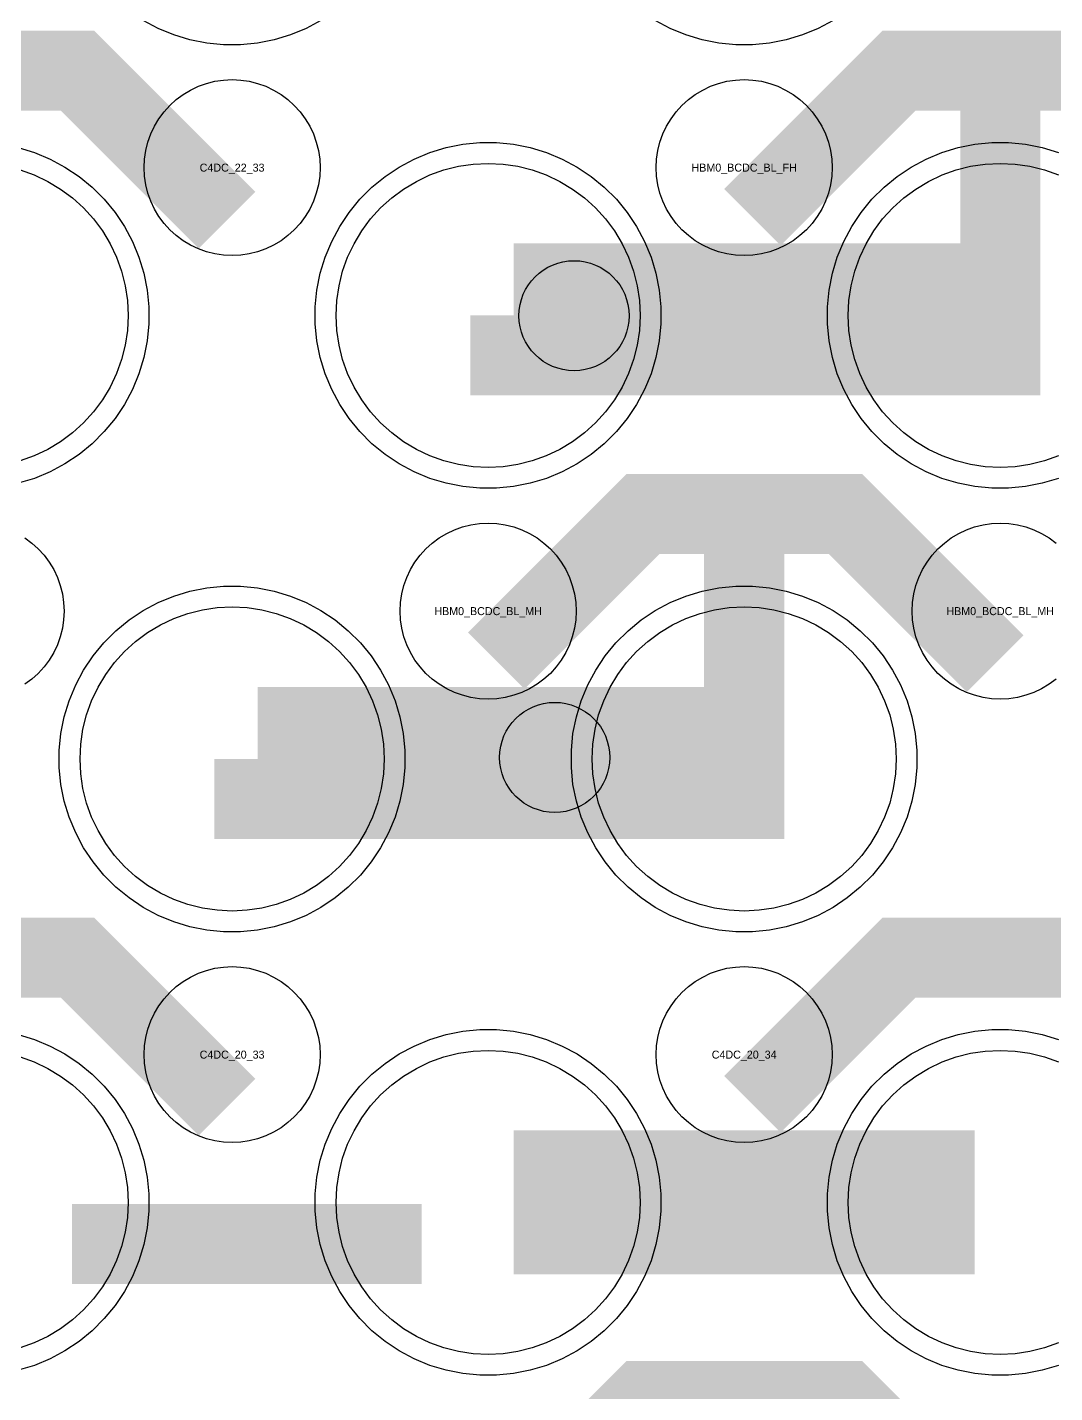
# Model space of a CAD drawing. Extents: x -11880 to 11880, y -14992 to 14992.
# Drawn here: x -1264 to -943, y -12127.7 to -11701.1 of the extents above; entities that cross this region are included whole.
import ezdxf
from ezdxf.enums import TextEntityAlignment as Align

# ---------------------------------------------------------------- set-up
doc = ezdxf.new("R2010")
doc.units = 0
doc.header["$MEASUREMENT"] = 0
for name, color, linetype in [('GDS_775_DT_237', 138, 'CONTINUOUS'), ('RDL1_FS', 34, 'CONTINUOUS'), ('RDL_BS', 160, 'CONTINUOUS')]:
    doc.layers.add(name, color=color, linetype=linetype)

msp = doc.modelspace()

# ---------------------------------------------------------------- linework, layer by layer
at = {"layer": 'RDL1_FS'}
for points in [[(-1120, -11838.664), (-1124.657, -11838.435), (-1129.268, -11837.751), (-1133.791, -11836.619), (-1138.181, -11835.047), (-1142.395, -11833.055), (-1146.395, -11830.657), (-1150.14, -11827.879), (-1153.594, -11824.749), (-1156.724, -11821.295), (-1159.502, -11817.55), (-1161.9, -11813.55), (-1163.892, -11809.336), (-1165.464, -11804.946), (-1166.596, -11800.423), (-1167.28, -11795.812), (-1167.509, -11791.155), (-1167.28, -11786.498), (-1166.596, -11781.887), (-1165.464, -11777.364), (-1163.892, -11772.974), (-1161.9, -11768.76), (-1159.502, -11764.76), (-1156.724, -11761.015), (-1153.594, -11757.561), (-1150.14, -11754.431), (-1146.395, -11751.653), (-1142.395, -11749.255), (-1138.181, -11747.263), (-1133.791, -11745.691), (-1129.268, -11744.559), (-1124.657, -11743.875), (-1120, -11743.646), (-1115.343, -11743.875), (-1110.732, -11744.559), (-1106.209, -11745.691), (-1101.819, -11747.263), (-1097.605, -11749.255), (-1093.605, -11751.653), (-1089.86, -11754.431), (-1086.406, -11757.561), (-1083.276, -11761.015), (-1080.498, -11764.76), (-1078.1, -11768.76), (-1076.108, -11772.974), (-1074.536, -11777.364), (-1073.404, -11781.887), (-1072.72, -11786.498), (-1072.491, -11791.155), (-1072.72, -11795.812), (-1073.404, -11800.423), (-1074.536, -11804.946), (-1076.108, -11809.336), (-1078.1, -11813.55), (-1080.498, -11817.55), (-1083.276, -11821.295), (-1086.406, -11824.749), (-1089.86, -11827.879), (-1093.605, -11830.657), (-1097.605, -11833.055), (-1101.819, -11835.047), (-1106.209, -11836.619), (-1110.732, -11837.751), (-1115.343, -11838.435)], [(-1200, -11977.229), (-1204.657, -11977), (-1209.268, -11976.316), (-1213.791, -11975.184), (-1218.181, -11973.612), (-1222.395, -11971.62), (-1226.395, -11969.222), (-1230.14, -11966.444), (-1233.594, -11963.314), (-1236.724, -11959.86), (-1239.502, -11956.115), (-1241.9, -11952.115), (-1243.892, -11947.901), (-1245.464, -11943.511), (-1246.596, -11938.988), (-1247.28, -11934.377), (-1247.509, -11929.72), (-1247.28, -11925.063), (-1246.596, -11920.452), (-1245.464, -11915.929), (-1243.892, -11911.539), (-1241.9, -11907.325), (-1239.502, -11903.325), (-1236.724, -11899.58), (-1233.594, -11896.126), (-1230.14, -11892.996), (-1226.395, -11890.218), (-1222.395, -11887.82), (-1218.181, -11885.828), (-1213.791, -11884.256), (-1209.268, -11883.124), (-1204.657, -11882.44), (-1200, -11882.211), (-1195.343, -11882.44), (-1190.732, -11883.124), (-1186.209, -11884.256), (-1181.819, -11885.828), (-1177.605, -11887.82), (-1173.605, -11890.218), (-1169.86, -11892.996), (-1166.406, -11896.126), (-1163.276, -11899.58), (-1160.498, -11903.325), (-1158.1, -11907.325), (-1156.108, -11911.539), (-1154.536, -11915.929), (-1153.404, -11920.452), (-1152.72, -11925.063), (-1152.491, -11929.72), (-1152.72, -11934.377), (-1153.404, -11938.988), (-1154.536, -11943.511), (-1156.108, -11947.901), (-1158.1, -11952.115), (-1160.498, -11956.115), (-1163.276, -11959.86), (-1166.406, -11963.314), (-1169.86, -11966.444), (-1173.605, -11969.222), (-1177.605, -11971.62), (-1181.819, -11973.612), (-1186.209, -11975.184), (-1190.732, -11976.316), (-1195.343, -11977)], [(-1040, -11977.229), (-1044.657, -11977), (-1049.268, -11976.316), (-1053.791, -11975.184), (-1058.181, -11973.612), (-1062.395, -11971.62), (-1066.395, -11969.222), (-1070.14, -11966.444), (-1073.594, -11963.314), (-1076.724, -11959.86), (-1079.502, -11956.115), (-1081.9, -11952.115), (-1083.892, -11947.901), (-1085.464, -11943.511), (-1086.596, -11938.988), (-1087.28, -11934.377), (-1087.509, -11929.72), (-1087.28, -11925.063), (-1086.596, -11920.452), (-1085.464, -11915.929), (-1083.892, -11911.539), (-1081.9, -11907.325), (-1079.502, -11903.325), (-1076.724, -11899.58), (-1073.594, -11896.126), (-1070.14, -11892.996), (-1066.395, -11890.218), (-1062.395, -11887.82), (-1058.181, -11885.828), (-1053.791, -11884.256), (-1049.268, -11883.124), (-1044.657, -11882.44), (-1040, -11882.211), (-1035.343, -11882.44), (-1030.732, -11883.124), (-1026.209, -11884.256), (-1021.819, -11885.828), (-1017.605, -11887.82), (-1013.605, -11890.218), (-1009.86, -11892.996), (-1006.406, -11896.126), (-1003.276, -11899.58), (-1000.498, -11903.325), (-998.1, -11907.325), (-996.108, -11911.539), (-994.536, -11915.929), (-993.404, -11920.452), (-992.72, -11925.063), (-992.491, -11929.72), (-992.72, -11934.377), (-993.404, -11938.988), (-994.536, -11943.511), (-996.108, -11947.901), (-998.1, -11952.115), (-1000.498, -11956.115), (-1003.276, -11959.86), (-1006.406, -11963.314), (-1009.86, -11966.444), (-1013.605, -11969.222), (-1017.605, -11971.62), (-1021.819, -11973.612), (-1026.209, -11975.184), (-1030.732, -11976.316), (-1035.343, -11977)], [(-1120, -12115.794), (-1124.657, -12115.565), (-1129.268, -12114.881), (-1133.791, -12113.749), (-1138.181, -12112.177), (-1142.395, -12110.185), (-1146.395, -12107.787), (-1150.14, -12105.009), (-1153.594, -12101.879), (-1156.724, -12098.425), (-1159.502, -12094.68), (-1161.9, -12090.68), (-1163.892, -12086.466), (-1165.464, -12082.076), (-1166.596, -12077.553), (-1167.28, -12072.942), (-1167.509, -12068.285), (-1167.28, -12063.628), (-1166.596, -12059.017), (-1165.464, -12054.494), (-1163.892, -12050.104), (-1161.9, -12045.89), (-1159.502, -12041.89), (-1156.724, -12038.145), (-1153.594, -12034.691), (-1150.14, -12031.561), (-1146.395, -12028.783), (-1142.395, -12026.385), (-1138.181, -12024.393), (-1133.791, -12022.821), (-1129.268, -12021.689), (-1124.657, -12021.005), (-1120, -12020.776), (-1115.343, -12021.005), (-1110.732, -12021.689), (-1106.209, -12022.821), (-1101.819, -12024.393), (-1097.605, -12026.385), (-1093.605, -12028.783), (-1089.86, -12031.561), (-1086.406, -12034.691), (-1083.276, -12038.145), (-1080.498, -12041.89), (-1078.1, -12045.89), (-1076.108, -12050.104), (-1074.536, -12054.494), (-1073.404, -12059.017), (-1072.72, -12063.628), (-1072.491, -12068.285), (-1072.72, -12072.942), (-1073.404, -12077.553), (-1074.536, -12082.076), (-1076.108, -12086.466), (-1078.1, -12090.68), (-1080.498, -12094.68), (-1083.276, -12098.425), (-1086.406, -12101.879), (-1089.86, -12105.009), (-1093.605, -12107.787), (-1097.605, -12110.185), (-1101.819, -12112.177), (-1106.209, -12113.749), (-1110.732, -12114.881), (-1115.343, -12115.565)]]:
    msp.add_lwpolyline(points, close=True, dxfattribs=at)
for points in [[(-941.819, -11835.047), (-946.209, -11836.619), (-950.732, -11837.751), (-955.343, -11838.435), (-960, -11838.664), (-964.657, -11838.435), (-969.268, -11837.751), (-973.791, -11836.619), (-978.181, -11835.047), (-982.395, -11833.055), (-986.395, -11830.657), (-990.14, -11827.879), (-993.594, -11824.749), (-996.724, -11821.295), (-999.502, -11817.55), (-1001.9, -11813.55), (-1003.892, -11809.336), (-1005.464, -11804.946), (-1006.596, -11800.423), (-1007.28, -11795.812), (-1007.509, -11791.155), (-1007.28, -11786.498), (-1006.596, -11781.887), (-1005.464, -11777.364), (-1003.892, -11772.974), (-1001.9, -11768.76), (-999.502, -11764.76), (-996.724, -11761.015), (-993.594, -11757.561), (-990.14, -11754.431), (-986.395, -11751.653), (-982.395, -11749.255), (-978.181, -11747.263), (-973.791, -11745.691), (-969.268, -11744.559), (-964.657, -11743.875), (-960, -11743.646), (-955.343, -11743.875), (-950.732, -11744.559), (-946.209, -11745.691), (-941.819, -11747.263)], [(-1266.209, -11745.691), (-1261.819, -11747.263), (-1257.605, -11749.255), (-1253.605, -11751.653), (-1249.86, -11754.431), (-1246.406, -11757.561), (-1243.276, -11761.015), (-1240.498, -11764.76), (-1238.1, -11768.76), (-1236.108, -11772.974), (-1234.536, -11777.364), (-1233.404, -11781.887), (-1232.72, -11786.498), (-1232.491, -11791.155), (-1232.72, -11795.812), (-1233.404, -11800.423), (-1234.536, -11804.946), (-1236.108, -11809.336), (-1238.1, -11813.55), (-1240.498, -11817.55), (-1243.276, -11821.295), (-1246.406, -11824.749), (-1249.86, -11827.879), (-1253.605, -11830.657), (-1257.605, -11833.055), (-1261.819, -11835.047), (-1266.209, -11836.619)], [(-941.819, -12112.177), (-946.209, -12113.749), (-950.732, -12114.881), (-955.343, -12115.565), (-960, -12115.794), (-964.657, -12115.565), (-969.268, -12114.881), (-973.791, -12113.749), (-978.181, -12112.177), (-982.395, -12110.185), (-986.395, -12107.787), (-990.14, -12105.009), (-993.594, -12101.879), (-996.724, -12098.425), (-999.502, -12094.68), (-1001.9, -12090.68), (-1003.892, -12086.466), (-1005.464, -12082.076), (-1006.596, -12077.553), (-1007.28, -12072.942), (-1007.509, -12068.285), (-1007.28, -12063.628), (-1006.596, -12059.017), (-1005.464, -12054.494), (-1003.892, -12050.104), (-1001.9, -12045.89), (-999.502, -12041.89), (-996.724, -12038.145), (-993.594, -12034.691), (-990.14, -12031.561), (-986.395, -12028.783), (-982.395, -12026.385), (-978.181, -12024.393), (-973.791, -12022.821), (-969.268, -12021.689), (-964.657, -12021.005), (-960, -12020.776), (-955.343, -12021.005), (-950.732, -12021.689), (-946.209, -12022.821), (-941.819, -12024.393)], [(-1266.209, -12022.821), (-1261.819, -12024.393), (-1257.605, -12026.385), (-1253.605, -12028.783), (-1249.86, -12031.561), (-1246.406, -12034.691), (-1243.276, -12038.145), (-1240.498, -12041.89), (-1238.1, -12045.89), (-1236.108, -12050.104), (-1234.536, -12054.494), (-1233.404, -12059.017), (-1232.72, -12063.628), (-1232.491, -12068.285), (-1232.72, -12072.942), (-1233.404, -12077.553), (-1234.536, -12082.076), (-1236.108, -12086.466), (-1238.1, -12090.68), (-1240.498, -12094.68), (-1243.276, -12098.425), (-1246.406, -12101.879), (-1249.86, -12105.009), (-1253.605, -12107.787), (-1257.605, -12110.185), (-1261.819, -12112.177), (-1266.209, -12113.749)]]:
    msp.add_lwpolyline(points, dxfattribs=at)
for points in [[(-1111.998, -11791.155, 45, 45, 0), (-1039.998, -11791.155, 45, 45, 0)], [(-1039.998, -11791.155, 45, 45, 0), (-967.998, -11791.155, 45, 45, 0)], [(-1191.998, -11929.72, 45, 45, 0), (-1119.998, -11929.72, 45, 45, 0)], [(-1119.998, -11929.72, 45, 45, 0), (-1047.998, -11929.72, 45, 45, 0)], [(-1111.998, -12068.285, 45, 45, 0), (-1039.998, -12068.285, 45, 45, 0)], [(-1039.998, -12068.285, 45, 45, 0), (-967.998, -12068.285, 45, 45, 0)]]:
    msp.add_lwpolyline(points, format="xyseb", dxfattribs=at)
for centre in [(-1093.156, -11791.241), (-1099.198, -11929.242)]:
    msp.add_circle(centre, 17.2, dxfattribs=at)
at = {"layer": 'RDL_BS'}
for points in [[(-960, -11816.155, 25, 25, 0), (-960, -11702.154, 25, 25, 0)], [(-1201.599, -11761.368, 25, 25, 0), (-1248.313, -11714.654, 25, 25, 0), (-1278.071, -11714.654, 25, 25, 0)], [(-1037.438, -11760.469, 25, 25, 0), (-991.623, -11714.654, 25, 25, 0), (-958.07, -11714.654, 25, 25, 0)], [(-881.599, -11761.368, 25, 25, 0), (-928.313, -11714.654, 25, 25, 0), (-958.071, -11714.654, 25, 25, 0)], [(-1125.603, -11803.655, 25, 25, 0), (-947.5, -11803.655, 25, 25, 0)], [(-1040, -11954.72, 25, 25, 0), (-1040, -11840.719, 25, 25, 0)], [(-1117.438, -11899.034, 25, 25, 0), (-1071.623, -11853.219, 25, 25, 0), (-1038.07, -11853.219, 25, 25, 0)], [(-961.599, -11899.933, 25, 25, 0), (-1008.313, -11853.219, 25, 25, 0), (-1038.071, -11853.219, 25, 25, 0)], [(-1205.603, -11942.22, 25, 25, 0), (-1027.5, -11942.22, 25, 25, 0)], [(-1201.599, -12038.498, 25, 25, 0), (-1248.313, -11991.784, 25, 25, 0), (-1278.071, -11991.784, 25, 25, 0)], [(-1037.438, -12037.599, 25, 25, 0), (-991.623, -11991.784, 25, 25, 0), (-958.07, -11991.784, 25, 25, 0)], [(-881.599, -12038.498, 25, 25, 0), (-928.313, -11991.784, 25, 25, 0), (-958.071, -11991.784, 25, 25, 0)], [(-1249.984, -12081.298, 25, 25, 0), (-1140.719, -12081.298, 25, 25, 0)], [(-1117.438, -12176.159, 25, 25, 0), (-1071.623, -12130.344, 25, 25, 0), (-1038.07, -12130.344, 25, 25, 0)], [(-961.599, -12177.058, 25, 25, 0), (-1008.313, -12130.344, 25, 25, 0), (-1038.071, -12130.344, 25, 25, 0)]]:
    msp.add_lwpolyline(points, format="xyseb", dxfattribs=at)
for points in [[(-1172.223, -11698.973), (-1176.885, -11701.465), (-1181.795, -11703.496), (-1186.835, -11705.027), (-1192.062, -11706.073), (-1197.356, -11706.59), (-1202.644, -11706.59), (-1207.938, -11706.073), (-1213.165, -11705.027), (-1218.205, -11703.496), (-1223.115, -11701.465), (-1227.777, -11698.973)], [(-1012.223, -11698.973), (-1016.885, -11701.465), (-1021.795, -11703.496), (-1026.835, -11705.027), (-1032.062, -11706.073), (-1037.356, -11706.59), (-1042.644, -11706.59), (-1047.938, -11706.073), (-1053.165, -11705.027), (-1058.205, -11703.496), (-1063.115, -11701.465), (-1067.777, -11698.973)], [(-1266.835, -11738.718), (-1261.795, -11740.249), (-1256.885, -11742.28), (-1252.223, -11744.772), (-1247.809, -11747.719), (-1243.708, -11751.081), (-1239.926, -11754.863), (-1236.564, -11758.964), (-1233.617, -11763.378), (-1231.125, -11768.04), (-1229.094, -11772.95), (-1227.563, -11777.99), (-1226.517, -11783.217), (-1226, -11788.511), (-1226, -11793.799), (-1226.517, -11799.093), (-1227.563, -11804.32), (-1229.094, -11809.36), (-1231.125, -11814.27), (-1233.617, -11818.932), (-1236.564, -11823.346), (-1239.926, -11827.447), (-1243.708, -11831.229), (-1247.809, -11834.591), (-1252.223, -11837.538), (-1256.885, -11840.03), (-1261.795, -11842.061), (-1266.835, -11843.592)], [(-941.795, -11842.061), (-946.835, -11843.592), (-952.062, -11844.638), (-957.356, -11845.155), (-962.644, -11845.155), (-967.938, -11844.638), (-973.165, -11843.592), (-978.205, -11842.061), (-983.115, -11840.03), (-987.777, -11837.538), (-992.191, -11834.591), (-996.292, -11831.229), (-1000.074, -11827.447), (-1003.436, -11823.346), (-1006.383, -11818.932), (-1008.875, -11814.27), (-1010.906, -11809.36), (-1012.437, -11804.32), (-1013.483, -11799.093), (-1014, -11793.799), (-1014, -11788.511), (-1013.483, -11783.217), (-1012.437, -11777.99), (-1010.906, -11772.95), (-1008.875, -11768.04), (-1006.383, -11763.378), (-1003.436, -11758.964), (-1000.074, -11754.863), (-996.292, -11751.081), (-992.191, -11747.719), (-987.777, -11744.772), (-983.115, -11742.28), (-978.205, -11740.249), (-973.165, -11738.718), (-967.938, -11737.672), (-962.644, -11737.155), (-957.356, -11737.155), (-952.062, -11737.672), (-946.835, -11738.718), (-941.795, -11740.249)], [(-942.557, -11904.786), (-944.72, -11906.389), (-947.044, -11907.782), (-949.481, -11908.934), (-952.016, -11909.841), (-954.635, -11910.498), (-957.307, -11910.894), (-960, -11911.026), (-962.693, -11910.894), (-965.365, -11910.498), (-967.984, -11909.841), (-970.519, -11908.934), (-972.956, -11907.782), (-975.28, -11906.389), (-977.443, -11904.786), (-979.442, -11902.974), (-981.254, -11900.975), (-982.857, -11898.812), (-984.25, -11896.488), (-985.402, -11894.051), (-986.309, -11891.516), (-986.966, -11888.897), (-987.362, -11886.225), (-987.494, -11883.532), (-987.362, -11880.839), (-986.966, -11878.167), (-986.309, -11875.548), (-985.402, -11873.013), (-984.25, -11870.576), (-982.857, -11868.252), (-981.254, -11866.089), (-979.442, -11864.09), (-977.443, -11862.278), (-975.28, -11860.675), (-972.956, -11859.282), (-970.519, -11858.13), (-967.984, -11857.223), (-965.365, -11856.566), (-962.693, -11856.17), (-960, -11856.038), (-957.307, -11856.17), (-954.635, -11856.566), (-952.016, -11857.223), (-949.481, -11858.13), (-947.044, -11859.282), (-944.72, -11860.675), (-942.557, -11862.278)], [(-1264.72, -11860.675), (-1262.557, -11862.278), (-1260.558, -11864.09), (-1258.746, -11866.089), (-1257.143, -11868.252), (-1255.75, -11870.576), (-1254.598, -11873.013), (-1253.691, -11875.548), (-1253.034, -11878.167), (-1252.638, -11880.839), (-1252.506, -11883.532), (-1252.638, -11886.225), (-1253.034, -11888.897), (-1253.691, -11891.516), (-1254.598, -11894.051), (-1255.75, -11896.488), (-1257.143, -11898.812), (-1258.746, -11900.975), (-1260.558, -11902.974), (-1262.557, -11904.786), (-1264.72, -11906.389)], [(-1266.835, -12015.848), (-1261.795, -12017.379), (-1256.885, -12019.41), (-1252.223, -12021.902), (-1247.809, -12024.849), (-1243.708, -12028.211), (-1239.926, -12031.993), (-1236.564, -12036.094), (-1233.617, -12040.508), (-1231.125, -12045.17), (-1229.094, -12050.08), (-1227.563, -12055.12), (-1226.517, -12060.347), (-1226, -12065.641), (-1226, -12070.929), (-1226.517, -12076.223), (-1227.563, -12081.45), (-1229.094, -12086.49), (-1231.125, -12091.4), (-1233.617, -12096.062), (-1236.564, -12100.476), (-1239.926, -12104.577), (-1243.708, -12108.359), (-1247.809, -12111.721), (-1252.223, -12114.668), (-1256.885, -12117.16), (-1261.795, -12119.191), (-1266.835, -12120.722)], [(-941.795, -12119.191), (-946.835, -12120.722), (-952.062, -12121.768), (-957.356, -12122.285), (-962.644, -12122.285), (-967.938, -12121.768), (-973.165, -12120.722), (-978.205, -12119.191), (-983.115, -12117.16), (-987.777, -12114.668), (-992.191, -12111.721), (-996.292, -12108.359), (-1000.074, -12104.577), (-1003.436, -12100.476), (-1006.383, -12096.062), (-1008.875, -12091.4), (-1010.906, -12086.49), (-1012.437, -12081.45), (-1013.483, -12076.223), (-1014, -12070.929), (-1014, -12065.641), (-1013.483, -12060.347), (-1012.437, -12055.12), (-1010.906, -12050.08), (-1008.875, -12045.17), (-1006.383, -12040.508), (-1003.436, -12036.094), (-1000.074, -12031.993), (-996.292, -12028.211), (-992.191, -12024.849), (-987.777, -12021.902), (-983.115, -12019.41), (-978.205, -12017.379), (-973.165, -12015.848), (-967.938, -12014.802), (-962.644, -12014.285), (-957.356, -12014.285), (-952.062, -12014.802), (-946.835, -12015.848), (-941.795, -12017.379)]]:
    msp.add_lwpolyline(points, dxfattribs=at)
for points in [[(-1200, -11772.461), (-1202.693, -11772.329), (-1205.365, -11771.933), (-1207.984, -11771.276), (-1210.519, -11770.369), (-1212.956, -11769.217), (-1215.28, -11767.824), (-1217.443, -11766.221), (-1219.442, -11764.409), (-1221.254, -11762.41), (-1222.857, -11760.247), (-1224.25, -11757.923), (-1225.402, -11755.486), (-1226.309, -11752.951), (-1226.966, -11750.332), (-1227.362, -11747.66), (-1227.494, -11744.967), (-1227.362, -11742.274), (-1226.966, -11739.602), (-1226.309, -11736.983), (-1225.402, -11734.448), (-1224.25, -11732.011), (-1222.857, -11729.687), (-1221.254, -11727.524), (-1219.442, -11725.525), (-1217.443, -11723.713), (-1215.28, -11722.11), (-1212.956, -11720.717), (-1210.519, -11719.565), (-1207.984, -11718.658), (-1205.365, -11718.001), (-1202.693, -11717.605), (-1200, -11717.473), (-1197.307, -11717.605), (-1194.635, -11718.001), (-1192.016, -11718.658), (-1189.481, -11719.565), (-1187.044, -11720.717), (-1184.72, -11722.11), (-1182.557, -11723.713), (-1180.558, -11725.525), (-1178.746, -11727.524), (-1177.143, -11729.687), (-1175.75, -11732.011), (-1174.598, -11734.448), (-1173.691, -11736.983), (-1173.034, -11739.602), (-1172.638, -11742.274), (-1172.506, -11744.967), (-1172.638, -11747.66), (-1173.034, -11750.332), (-1173.691, -11752.951), (-1174.598, -11755.486), (-1175.75, -11757.923), (-1177.143, -11760.247), (-1178.746, -11762.41), (-1180.558, -11764.409), (-1182.557, -11766.221), (-1184.72, -11767.824), (-1187.044, -11769.217), (-1189.481, -11770.369), (-1192.016, -11771.276), (-1194.635, -11771.933), (-1197.307, -11772.329)], [(-1040, -11772.461), (-1042.693, -11772.329), (-1045.365, -11771.933), (-1047.984, -11771.276), (-1050.519, -11770.369), (-1052.956, -11769.217), (-1055.28, -11767.824), (-1057.443, -11766.221), (-1059.442, -11764.409), (-1061.254, -11762.41), (-1062.857, -11760.247), (-1064.25, -11757.923), (-1065.402, -11755.486), (-1066.309, -11752.951), (-1066.966, -11750.332), (-1067.362, -11747.66), (-1067.494, -11744.967), (-1067.362, -11742.274), (-1066.966, -11739.602), (-1066.309, -11736.983), (-1065.402, -11734.448), (-1064.25, -11732.011), (-1062.857, -11729.687), (-1061.254, -11727.524), (-1059.442, -11725.525), (-1057.443, -11723.713), (-1055.28, -11722.11), (-1052.956, -11720.717), (-1050.519, -11719.565), (-1047.984, -11718.658), (-1045.365, -11718.001), (-1042.693, -11717.605), (-1040, -11717.473), (-1037.307, -11717.605), (-1034.635, -11718.001), (-1032.016, -11718.658), (-1029.481, -11719.565), (-1027.044, -11720.717), (-1024.72, -11722.11), (-1022.557, -11723.713), (-1020.558, -11725.525), (-1018.746, -11727.524), (-1017.143, -11729.687), (-1015.75, -11732.011), (-1014.598, -11734.448), (-1013.691, -11736.983), (-1013.034, -11739.602), (-1012.638, -11742.274), (-1012.506, -11744.967), (-1012.638, -11747.66), (-1013.034, -11750.332), (-1013.691, -11752.951), (-1014.598, -11755.486), (-1015.75, -11757.923), (-1017.143, -11760.247), (-1018.746, -11762.41), (-1020.558, -11764.409), (-1022.557, -11766.221), (-1024.72, -11767.824), (-1027.044, -11769.217), (-1029.481, -11770.369), (-1032.016, -11771.276), (-1034.635, -11771.933), (-1037.307, -11772.329)], [(-1122.644, -11845.155), (-1127.938, -11844.638), (-1133.165, -11843.592), (-1138.205, -11842.061), (-1143.115, -11840.03), (-1147.777, -11837.538), (-1152.191, -11834.591), (-1156.292, -11831.229), (-1160.074, -11827.447), (-1163.436, -11823.346), (-1166.383, -11818.932), (-1168.875, -11814.27), (-1170.906, -11809.36), (-1172.437, -11804.32), (-1173.483, -11799.093), (-1174, -11793.799), (-1174, -11788.511), (-1173.483, -11783.217), (-1172.437, -11777.99), (-1170.906, -11772.95), (-1168.875, -11768.04), (-1166.383, -11763.378), (-1163.436, -11758.964), (-1160.074, -11754.863), (-1156.292, -11751.081), (-1152.191, -11747.719), (-1147.777, -11744.772), (-1143.115, -11742.28), (-1138.205, -11740.249), (-1133.165, -11738.718), (-1127.938, -11737.672), (-1122.644, -11737.155), (-1117.356, -11737.155), (-1112.062, -11737.672), (-1106.835, -11738.718), (-1101.795, -11740.249), (-1096.885, -11742.28), (-1092.223, -11744.772), (-1087.809, -11747.719), (-1083.708, -11751.081), (-1079.926, -11754.863), (-1076.564, -11758.964), (-1073.617, -11763.378), (-1071.125, -11768.04), (-1069.094, -11772.95), (-1067.563, -11777.99), (-1066.517, -11783.217), (-1066, -11788.511), (-1066, -11793.799), (-1066.517, -11799.093), (-1067.563, -11804.32), (-1069.094, -11809.36), (-1071.125, -11814.27), (-1073.617, -11818.932), (-1076.564, -11823.346), (-1079.926, -11827.447), (-1083.708, -11831.229), (-1087.809, -11834.591), (-1092.223, -11837.538), (-1096.885, -11840.03), (-1101.795, -11842.061), (-1106.835, -11843.592), (-1112.062, -11844.638), (-1117.356, -11845.155)], [(-1120, -11911.026), (-1122.693, -11910.894), (-1125.365, -11910.498), (-1127.984, -11909.841), (-1130.519, -11908.934), (-1132.956, -11907.782), (-1135.28, -11906.389), (-1137.443, -11904.786), (-1139.442, -11902.974), (-1141.254, -11900.975), (-1142.857, -11898.812), (-1144.25, -11896.488), (-1145.402, -11894.051), (-1146.309, -11891.516), (-1146.966, -11888.897), (-1147.362, -11886.225), (-1147.494, -11883.532), (-1147.362, -11880.839), (-1146.966, -11878.167), (-1146.309, -11875.548), (-1145.402, -11873.013), (-1144.25, -11870.576), (-1142.857, -11868.252), (-1141.254, -11866.089), (-1139.442, -11864.09), (-1137.443, -11862.278), (-1135.28, -11860.675), (-1132.956, -11859.282), (-1130.519, -11858.13), (-1127.984, -11857.223), (-1125.365, -11856.566), (-1122.693, -11856.17), (-1120, -11856.038), (-1117.307, -11856.17), (-1114.635, -11856.566), (-1112.016, -11857.223), (-1109.481, -11858.13), (-1107.044, -11859.282), (-1104.72, -11860.675), (-1102.557, -11862.278), (-1100.558, -11864.09), (-1098.746, -11866.089), (-1097.143, -11868.252), (-1095.75, -11870.576), (-1094.598, -11873.013), (-1093.691, -11875.548), (-1093.034, -11878.167), (-1092.638, -11880.839), (-1092.506, -11883.532), (-1092.638, -11886.225), (-1093.034, -11888.897), (-1093.691, -11891.516), (-1094.598, -11894.051), (-1095.75, -11896.488), (-1097.143, -11898.812), (-1098.746, -11900.975), (-1100.558, -11902.974), (-1102.557, -11904.786), (-1104.72, -11906.389), (-1107.044, -11907.782), (-1109.481, -11908.934), (-1112.016, -11909.841), (-1114.635, -11910.498), (-1117.307, -11910.894)], [(-1202.644, -11983.72), (-1207.938, -11983.203), (-1213.165, -11982.157), (-1218.205, -11980.626), (-1223.115, -11978.595), (-1227.777, -11976.103), (-1232.191, -11973.156), (-1236.292, -11969.794), (-1240.074, -11966.012), (-1243.436, -11961.911), (-1246.383, -11957.497), (-1248.875, -11952.835), (-1250.906, -11947.925), (-1252.437, -11942.885), (-1253.483, -11937.658), (-1254, -11932.364), (-1254, -11927.076), (-1253.483, -11921.782), (-1252.437, -11916.555), (-1250.906, -11911.515), (-1248.875, -11906.605), (-1246.383, -11901.943), (-1243.436, -11897.529), (-1240.074, -11893.428), (-1236.292, -11889.646), (-1232.191, -11886.284), (-1227.777, -11883.337), (-1223.115, -11880.845), (-1218.205, -11878.814), (-1213.165, -11877.283), (-1207.938, -11876.237), (-1202.644, -11875.72), (-1197.356, -11875.72), (-1192.062, -11876.237), (-1186.835, -11877.283), (-1181.795, -11878.814), (-1176.885, -11880.845), (-1172.223, -11883.337), (-1167.809, -11886.284), (-1163.708, -11889.646), (-1159.926, -11893.428), (-1156.564, -11897.529), (-1153.617, -11901.943), (-1151.125, -11906.605), (-1149.094, -11911.515), (-1147.563, -11916.555), (-1146.517, -11921.782), (-1146, -11927.076), (-1146, -11932.364), (-1146.517, -11937.658), (-1147.563, -11942.885), (-1149.094, -11947.925), (-1151.125, -11952.835), (-1153.617, -11957.497), (-1156.564, -11961.911), (-1159.926, -11966.012), (-1163.708, -11969.794), (-1167.809, -11973.156), (-1172.223, -11976.103), (-1176.885, -11978.595), (-1181.795, -11980.626), (-1186.835, -11982.157), (-1192.062, -11983.203), (-1197.356, -11983.72)], [(-1042.644, -11983.72), (-1047.938, -11983.203), (-1053.165, -11982.157), (-1058.205, -11980.626), (-1063.115, -11978.595), (-1067.777, -11976.103), (-1072.191, -11973.156), (-1076.292, -11969.794), (-1080.074, -11966.012), (-1083.436, -11961.911), (-1086.383, -11957.497), (-1088.875, -11952.835), (-1090.906, -11947.925), (-1092.437, -11942.885), (-1093.483, -11937.658), (-1094, -11932.364), (-1094, -11927.076), (-1093.483, -11921.782), (-1092.437, -11916.555), (-1090.906, -11911.515), (-1088.875, -11906.605), (-1086.383, -11901.943), (-1083.436, -11897.529), (-1080.074, -11893.428), (-1076.292, -11889.646), (-1072.191, -11886.284), (-1067.777, -11883.337), (-1063.115, -11880.845), (-1058.205, -11878.814), (-1053.165, -11877.283), (-1047.938, -11876.237), (-1042.644, -11875.72), (-1037.356, -11875.72), (-1032.062, -11876.237), (-1026.835, -11877.283), (-1021.795, -11878.814), (-1016.885, -11880.845), (-1012.223, -11883.337), (-1007.809, -11886.284), (-1003.708, -11889.646), (-999.926, -11893.428), (-996.564, -11897.529), (-993.617, -11901.943), (-991.125, -11906.605), (-989.094, -11911.515), (-987.563, -11916.555), (-986.517, -11921.782), (-986, -11927.076), (-986, -11932.364), (-986.517, -11937.658), (-987.563, -11942.885), (-989.094, -11947.925), (-991.125, -11952.835), (-993.617, -11957.497), (-996.564, -11961.911), (-999.926, -11966.012), (-1003.708, -11969.794), (-1007.809, -11973.156), (-1012.223, -11976.103), (-1016.885, -11978.595), (-1021.795, -11980.626), (-1026.835, -11982.157), (-1032.062, -11983.203), (-1037.356, -11983.72)], [(-1200, -12049.591), (-1202.693, -12049.459), (-1205.365, -12049.063), (-1207.984, -12048.406), (-1210.519, -12047.499), (-1212.956, -12046.347), (-1215.28, -12044.954), (-1217.443, -12043.351), (-1219.442, -12041.539), (-1221.254, -12039.54), (-1222.857, -12037.377), (-1224.25, -12035.053), (-1225.402, -12032.616), (-1226.309, -12030.081), (-1226.966, -12027.462), (-1227.362, -12024.79), (-1227.494, -12022.097), (-1227.362, -12019.404), (-1226.966, -12016.732), (-1226.309, -12014.113), (-1225.402, -12011.578), (-1224.25, -12009.141), (-1222.857, -12006.817), (-1221.254, -12004.654), (-1219.442, -12002.655), (-1217.443, -12000.843), (-1215.28, -11999.24), (-1212.956, -11997.847), (-1210.519, -11996.695), (-1207.984, -11995.788), (-1205.365, -11995.131), (-1202.693, -11994.735), (-1200, -11994.603), (-1197.307, -11994.735), (-1194.635, -11995.131), (-1192.016, -11995.788), (-1189.481, -11996.695), (-1187.044, -11997.847), (-1184.72, -11999.24), (-1182.557, -12000.843), (-1180.558, -12002.655), (-1178.746, -12004.654), (-1177.143, -12006.817), (-1175.75, -12009.141), (-1174.598, -12011.578), (-1173.691, -12014.113), (-1173.034, -12016.732), (-1172.638, -12019.404), (-1172.506, -12022.097), (-1172.638, -12024.79), (-1173.034, -12027.462), (-1173.691, -12030.081), (-1174.598, -12032.616), (-1175.75, -12035.053), (-1177.143, -12037.377), (-1178.746, -12039.54), (-1180.558, -12041.539), (-1182.557, -12043.351), (-1184.72, -12044.954), (-1187.044, -12046.347), (-1189.481, -12047.499), (-1192.016, -12048.406), (-1194.635, -12049.063), (-1197.307, -12049.459)], [(-1040, -12049.591), (-1042.693, -12049.459), (-1045.365, -12049.063), (-1047.984, -12048.406), (-1050.519, -12047.499), (-1052.956, -12046.347), (-1055.28, -12044.954), (-1057.443, -12043.351), (-1059.442, -12041.539), (-1061.254, -12039.54), (-1062.857, -12037.377), (-1064.25, -12035.053), (-1065.402, -12032.616), (-1066.309, -12030.081), (-1066.966, -12027.462), (-1067.362, -12024.79), (-1067.494, -12022.097), (-1067.362, -12019.404), (-1066.966, -12016.732), (-1066.309, -12014.113), (-1065.402, -12011.578), (-1064.25, -12009.141), (-1062.857, -12006.817), (-1061.254, -12004.654), (-1059.442, -12002.655), (-1057.443, -12000.843), (-1055.28, -11999.24), (-1052.956, -11997.847), (-1050.519, -11996.695), (-1047.984, -11995.788), (-1045.365, -11995.131), (-1042.693, -11994.735), (-1040, -11994.603), (-1037.307, -11994.735), (-1034.635, -11995.131), (-1032.016, -11995.788), (-1029.481, -11996.695), (-1027.044, -11997.847), (-1024.72, -11999.24), (-1022.557, -12000.843), (-1020.558, -12002.655), (-1018.746, -12004.654), (-1017.143, -12006.817), (-1015.75, -12009.141), (-1014.598, -12011.578), (-1013.691, -12014.113), (-1013.034, -12016.732), (-1012.638, -12019.404), (-1012.506, -12022.097), (-1012.638, -12024.79), (-1013.034, -12027.462), (-1013.691, -12030.081), (-1014.598, -12032.616), (-1015.75, -12035.053), (-1017.143, -12037.377), (-1018.746, -12039.54), (-1020.558, -12041.539), (-1022.557, -12043.351), (-1024.72, -12044.954), (-1027.044, -12046.347), (-1029.481, -12047.499), (-1032.016, -12048.406), (-1034.635, -12049.063), (-1037.307, -12049.459)], [(-1122.644, -12122.285), (-1127.938, -12121.768), (-1133.165, -12120.722), (-1138.205, -12119.191), (-1143.115, -12117.16), (-1147.777, -12114.668), (-1152.191, -12111.721), (-1156.292, -12108.359), (-1160.074, -12104.577), (-1163.436, -12100.476), (-1166.383, -12096.062), (-1168.875, -12091.4), (-1170.906, -12086.49), (-1172.437, -12081.45), (-1173.483, -12076.223), (-1174, -12070.929), (-1174, -12065.641), (-1173.483, -12060.347), (-1172.437, -12055.12), (-1170.906, -12050.08), (-1168.875, -12045.17), (-1166.383, -12040.508), (-1163.436, -12036.094), (-1160.074, -12031.993), (-1156.292, -12028.211), (-1152.191, -12024.849), (-1147.777, -12021.902), (-1143.115, -12019.41), (-1138.205, -12017.379), (-1133.165, -12015.848), (-1127.938, -12014.802), (-1122.644, -12014.285), (-1117.356, -12014.285), (-1112.062, -12014.802), (-1106.835, -12015.848), (-1101.795, -12017.379), (-1096.885, -12019.41), (-1092.223, -12021.902), (-1087.809, -12024.849), (-1083.708, -12028.211), (-1079.926, -12031.993), (-1076.564, -12036.094), (-1073.617, -12040.508), (-1071.125, -12045.17), (-1069.094, -12050.08), (-1067.563, -12055.12), (-1066.517, -12060.347), (-1066, -12065.641), (-1066, -12070.929), (-1066.517, -12076.223), (-1067.563, -12081.45), (-1069.094, -12086.49), (-1071.125, -12091.4), (-1073.617, -12096.062), (-1076.564, -12100.476), (-1079.926, -12104.577), (-1083.708, -12108.359), (-1087.809, -12111.721), (-1092.223, -12114.668), (-1096.885, -12117.16), (-1101.795, -12119.191), (-1106.835, -12120.722), (-1112.062, -12121.768), (-1117.356, -12122.285)]]:
    msp.add_lwpolyline(points, close=True, dxfattribs=at)

# ---------------------------------------------------------------- texts
at = {"layer": 'GDS_775_DT_237'}
for s, p in [('C4DC_22_33', (-1200, -11744.967)), ('C4DC_22_33', (-1200, -11744.967)), ('HBM0_BCDC_BL_FH', (-1040, -11744.967)), ('HBM0_BCDC_BL_FH', (-1040, -11744.967)), ('HBM0_BCDC_BL_MH', (-1120, -11883.532)), ('HBM0_BCDC_BL_MH', (-1120, -11883.532)), ('HBM0_BCDC_BL_MH', (-960, -11883.532)), ('HBM0_BCDC_BL_MH', (-960, -11883.532)), ('C4DC_20_33', (-1200, -12022.097)), ('C4DC_20_33', (-1200, -12022.097)), ('C4DC_20_34', (-1040, -12022.097)), ('C4DC_20_34', (-1040, -12022.097))]:
    msp.add_text(s, height=2.5, dxfattribs=at).set_placement(p, align=Align.MIDDLE_CENTER)

doc.saveas('drawing.dxf')
